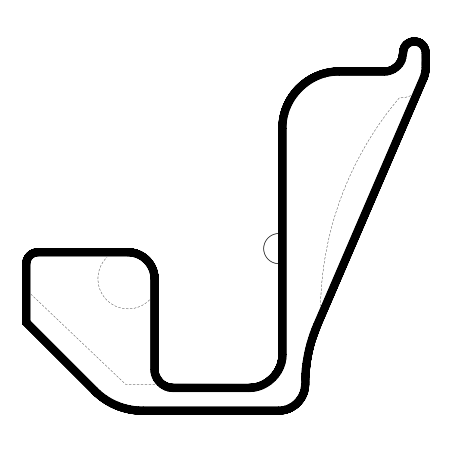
<?xml version="1.0" encoding="UTF-8"?>
<svg xmlns="http://www.w3.org/2000/svg" width="452" height="452" viewBox="0 0 452 452"><rect width="100%" height="100%" fill="white"/><g stroke="black" fill="none" stroke-linecap="round" stroke-linejoin="round"><path stroke-width="0.34" stroke-dasharray="2.26 1.69" d="M154.996 384.2L125.486 384.2L31.109 294.371M149.601 299.817A30.131 30.131 0 0 1 106.762 300.038A30.131 30.131 0 0 1 106.988 257.205M410.8 95.643A30.131 30.131 0 0 1 399.269 97.937A331.565 331.565 0 0 0 320.558 305.789"/><path stroke-width="0.68" d="M420.066 76.631L427.106 79.332L320.767 326.378A146.239 146.239 0 0 0 308.869 384.2A30.131 30.131 0 0 1 278.737 414.331L143.137 414.331L143.205 406.8L278.488 406.8C290.772 407.162 301.727 396.167 301.337 383.889C301.377 363.176 305.665 342.497 313.835 323.468L420.066 76.631C423.145 69.218 421.405 60.992 421.869 53.229C421.789 51.104 421.123 49.002 419.614 47.454C416.332 44.047 410.156 44.861 407.868 49.002C406.082 54.833 406.585 61.619 402.144 66.501C397.969 71.924 391.296 75.286 384.449 75.337L339.249 75.337C310.886 74.631 285.568 99.948 286.269 128.311L286.269 354.311C286.579 374.267 268.804 392.042 248.849 391.731L173.02 391.731C161.121 391.873 150.527 381.279 150.669 369.38L150.669 278.833C151.024 266.686 140.12 255.775 127.972 256.131L37.917 256.131C33.714 255.939 29.945 259.708 30.137 263.911L30.137 320.813L96.971 387.647C108.875 400.054 126.012 407.156 143.205 406.8M127.972 256.131L128.069 248.6C144.171 248.199 158.607 262.629 158.2 278.731L158.313 371.103L150.849 372.086M308.722 384.194C308.733 364.363 312.812 344.548 320.649 326.333L427.044 79.309C430.711 70.936 428.993 61.568 429.4 52.737C429.259 48.765 427.705 44.98 424.976 42.092C419.315 36.363 409.354 36.363 403.692 42.092C398.116 46.81 400.608 54.562 397.302 60.302C395.308 63.732 391.946 66.308 388.115 67.348M91.705 393.014C104.977 406.777 124.023 414.665 143.137 414.314L278.731 414.269C293.416 414.608 306.908 402.681 308.592 388.127C308.744 370.324 311.016 352.407 317.112 335.587M22.6 293.806L22.73 261.702M173.02 391.731L173.269 384.2A15.069 15.069 0 0 1 158.2 369.131L150.669 369.38M129.249 256.165L129.645 248.656L35.714 248.792M138.368 414.23L138.758 406.715M106.7 404.709L98.824 399.353L95.174 396.285L22.668 323.903L22.668 263.669C22.447 255.612 29.623 248.436 37.669 248.617L131.221 248.764L137.38 250.075L141.742 251.9L138.329 258.6M421.869 53.229L429.4 52.737A15.069 15.069 0 0 0 414.331 37.669A15.069 15.069 0 0 0 399.269 52.737A15.069 15.069 0 0 1 384.2 67.8L339 67.8C306.801 67.162 278.07 95.852 278.748 128.069L278.748 354.069C279.082 370.194 264.759 384.618 248.606 384.262L171.297 384.132M279.313 120.209L278.799 128.069L278.878 354.069C279.217 370.25 264.787 384.68 248.606 384.341L173.263 384.341C165.138 384.511 157.889 377.262 158.059 369.137L158.019 277.161M308.801 384.194L308.546 388.121L301.122 387.144M22.611 293.32L22.707 292.427M302.744 363.431L310.191 364.448L309.185 374.301L301.687 373.793M130.43 256.261L131.216 248.781L129.645 248.707M128.91 413.038L133.622 413.766L134.521 406.348M170.319 391.556L171.302 384.087L167.5 383.064L164.613 390.025M419.614 47.454L424.976 42.092C419.275 36.459 409.382 36.392 403.726 42.126C399.585 45.923 399.574 51.562 398.896 56.669C397.229 63.173 390.912 68.02 384.206 67.947L339.006 67.947C325.864 68.032 312.88 72.439 302.399 80.371M399.41 52.748C399.5 47.494 402.365 42.516 406.873 39.816M131.605 256.414L132.781 248.984L134.329 249.272L132.769 256.629M128.905 413.083L130.312 405.693M30.725 260.787L23.764 257.906L23.182 259.781L22.747 261.702L30.216 262.685M22.877 261.719L24.747 256.205L28.589 251.826M279.392 120.221C281.195 107.203 287.257 94.909 296.489 85.558M277.771 361.882L278.539 358.007M308.467 388.115L306.439 395.675L302.524 402.455M22.707 292.433L22.792 292.026M124.249 412.032L126.159 404.755M133.916 256.905L135.866 249.64M167.415 390.98L169.364 383.703M416.264 45.522L418.23 38.2M135.052 257.239L137.374 250.092M320.728 325.016A331.565 331.565 0 0 0 320.779 326.389L315.592 340.305L308.422 338.051M119.684 410.665L122.08 403.534M307.778 391.98L304.772 399.235M426.97 79.281C428.423 75.625 429.197 71.732 429.253 67.794C428.586 60.353 430.914 52.2 427.253 45.273C423.925 39.578 416.851 36.652 410.472 38.324M427.044 79.309L428.31 75.586L421.083 73.648M136.165 257.634L138.86 250.617L137.363 250.137M115.215 408.992L118.096 402.043M137.261 258.092L140.318 251.222C147.019 254.222 152.669 259.714 155.539 266.505M276.5 365.623L274.754 369.165L281.234 372.906M110.876 407.015L114.22 400.28M139.369 259.165L143.126 252.651M161.963 388.72L165.726 382.194M418.066 46.268L421.857 39.703M106.678 404.749L110.469 398.257M140.374 259.781L144.47 253.476M102.644 402.207L106.87 395.986M141.352 260.454L145.77 254.369M159.499 387.076L164.087 381.098M98.79 399.393L103.435 393.472M142.29 261.171L147.024 255.329L148.222 256.352L143.188 261.94M291.241 91.417L296.433 85.501L302.354 80.309L306.908 86.247M302.591 402.5L297.037 408.054L292.484 402.116M95.14 396.325L100.174 390.731M37.917 256.131L37.669 248.6A15.069 15.069 0 0 0 22.606 263.669L22.606 323.931L91.694 393.025L96.971 387.647M144.047 262.753L149.363 257.437M157.279 385.127L162.601 379.799L159.336 374.906L152.375 377.787M144.86 263.612L150.448 258.578M395.506 72.32L391.743 65.794L394.867 63.399L400.189 68.727M299.942 405.404C294.354 410.947 286.602 414.156 278.731 414.185M145.629 264.51L151.476 259.781M155.324 382.9L161.302 378.313M146.352 265.448L152.437 261.03L151.437 259.81M28.538 251.764L30.171 250.674L33.911 257.154M147.019 266.426L153.33 262.329M420.801 49.002L427.366 45.211M147.64 267.431L154.149 263.674L156.714 269.426L157.771 274.031M153.686 380.443L160.206 376.674M148.205 268.477L154.906 265.058M30.211 250.741L35.725 248.871M290.24 411.975L293.772 410.241L290.026 403.755M148.714 269.545L155.584 266.482L157.545 272.466L158.2 278.731L150.669 278.833M22.606 323.931L30.137 320.813M149.166 270.635L156.189 267.94M149.561 271.748L156.714 269.426M421.546 50.805L428.869 48.839M149.894 272.884L157.16 270.94M151.426 374.985L158.703 373.036M150.171 274.036L157.528 272.471M170.46 384.2L248.6 384.217L256.403 383.189L258.352 390.466M150.386 275.2L157.816 274.019L158.019 275.584L158.098 277.161L150.635 277.551M150.544 276.37L158.019 275.584M386.177 67.738L339.006 67.868L331.141 68.382L332.118 75.8M37.674 248.747L128.069 248.747C136.498 248.679 144.691 252.487 150.414 258.612M143.137 414.185C127.249 414.444 111.373 409.1 98.869 399.291M143.137 414.269L133.622 413.766M421.869 67.557L429.4 67.8A30.131 30.131 0 0 1 425.36 82.869M286.269 128.311L278.737 128.069A60.269 60.269 0 0 1 339 67.8L339.249 75.337M22.668 263.669L30.137 263.911M286.269 354.311L278.737 354.063A30.131 30.131 0 0 1 248.6 384.2L248.849 391.731M301.422 378.991L308.936 379.245M301.337 383.889L308.869 384.2M171.302 384.087L173.269 384.217M399.269 52.737L406.766 53.472M302.128 368.6L309.609 369.363M399.156 54.703L406.625 55.686M421.659 70.749L429.129 71.732M279.268 120.204L286.737 121.187M131.21 248.832L132.775 249.035M278.494 358.001L285.963 358.984M303.535 358.283L310.942 359.549M304.495 353.165L311.863 354.684M305.637 348.085L312.942 349.848M399.794 48.839L407.122 50.805M406.049 58.59L398.771 56.641L398.133 58.506L405.094 61.387M280.805 112.475L288.082 114.424M23.131 259.77L30.408 261.719M277.726 361.871L285.003 363.82M300.546 390.042L307.823 391.991M306.942 343.04L314.185 345.057M169.353 383.748L164.059 381.138L161.262 378.341M310.066 333.107L317.157 335.604M115.232 408.947L119.695 410.619M311.88 328.225L318.886 330.96M283.336 105.011L290.297 107.892M276.454 365.606L283.415 368.487M299.597 392.839L306.558 395.726M313.835 323.468L320.779 326.389M401.297 45.211L407.868 49.002M397.263 60.274L403.789 64.043M286.822 97.943L293.348 101.711M298.292 395.489L304.817 399.257M24.634 256.143L31.16 259.906M143.103 252.691L144.448 253.515M396.167 61.918L402.144 66.501M291.201 91.389L297.179 95.977M272.522 372.42L278.5 377.008M296.653 397.946L302.625 402.534M25.73 254.504L31.708 259.092M148.188 256.386C152.753 260.691 156.121 266.33 157.403 272.499M95.225 396.229L22.747 323.875M403.692 42.092L409.054 47.454M296.399 85.462L301.727 90.79M275.245 380.708L269.923 375.386L266.957 377.985L271.539 383.963M294.704 400.167L300.032 405.495M27.03 253.024L32.358 258.352M393.381 64.698L397.969 70.676M28.51 251.724L33.092 257.702M406.806 39.703L410.597 46.268M308.874 75.891L312.643 82.411M263.674 380.177L267.443 386.697M160.166 376.697L158.652 373.047L158.138 369.131L158.138 278.731M30.911 250.238L31.086 250.594M389.974 66.67L392.856 73.631M315.942 72.405L318.829 79.366M287.376 405.065L290.257 412.021M260.137 381.917L263.024 388.878M31.911 249.764L34.793 256.719M410.439 38.2L412.399 45.522M390.053 74.58L388.104 67.303L386.172 67.687L387.155 75.156M323.406 69.868L325.355 77.145M284.579 406.015L286.528 413.292M33.776 249.131L35.725 256.403M281.681 406.591L282.664 414.06M252.538 383.957L253.521 391.426M157.686 274.042L157.895 275.596M35.708 248.747L36.691 256.216M384.2 67.8L384.449 75.337M278.488 406.8L278.737 414.331M429.338 52.737L429.338 67.8M414.331 37.669L414.331 45.268M124.921 248.764A30.131 30.131 0 0 1 158.036 281.884M278.737 263.669A15.069 15.069 0 0 1 263.669 248.6A15.069 15.069 0 0 1 278.737 233.531M143.137 414.331A70.094 70.094 0 0 1 91.694 393.025M301.913 379.008C304.106 393.025 293.218 407.811 278.505 407.292L143.199 407.292C125.882 407.647 108.621 400.495 96.626 388.002L29.646 321.016L29.646 263.895C29.453 259.442 33.442 255.448 37.9 255.64L127.978 255.64C140.386 255.284 151.522 266.42 151.16 278.827L151.16 369.363C151.019 381.013 161.387 391.387 173.037 391.24L248.832 391.24C268.533 391.556 286.088 374.002 285.777 354.295L285.777 128.3C285.076 99.683 310.614 74.139 339.232 74.84L384.432 74.84C391.133 74.8 397.664 71.506 401.749 66.201C406.201 61.331 405.568 54.539 407.433 48.754C409.879 44.336 416.462 43.471 419.964 47.104C424.79 52.703 421.236 60.992 422.36 67.568C422.321 70.738 421.705 73.868 420.529 76.806L314.287 323.66C306.784 341.136 302.569 360.001 301.913 379.008M302.405 379.025C304.608 393.302 293.484 408.297 278.522 407.783L143.194 407.783C125.752 408.133 108.367 400.935 96.287 388.353L29.154 321.219L29.154 263.883C28.962 259.171 33.177 254.962 37.883 255.148L127.984 255.148C140.645 254.787 152.013 266.155 151.652 278.816L151.652 369.346C151.505 380.748 161.658 390.895 173.054 390.748L248.815 390.748C268.268 391.065 285.602 373.731 285.285 354.278L285.285 128.283C284.585 99.417 310.349 73.653 339.215 74.354L384.415 74.354C390.974 74.309 397.364 71.094 401.359 65.902C405.811 61.048 405.054 54.246 407.009 48.505C409.602 43.816 416.597 42.895 420.315 46.754C425.292 52.432 421.756 60.873 422.852 67.585C422.806 70.806 422.185 73.992 420.987 76.981L314.739 323.847C307.258 341.266 303.055 360.08 302.405 379.025M302.891 379.042C305.111 393.568 293.738 408.783 278.534 408.269L143.194 408.269C125.628 408.619 108.113 401.37 95.943 388.697L28.668 321.423L28.668 263.866C28.476 258.911 32.911 254.476 37.866 254.662L127.989 254.662C140.911 254.301 152.505 265.895 152.138 278.811L152.138 369.329C151.991 380.482 161.918 390.409 173.071 390.262L248.798 390.262C268.002 390.579 285.116 373.471 284.8 354.266L284.8 128.266C284.099 99.152 310.083 73.167 339.198 73.862L384.398 73.862C390.81 73.829 397.065 70.681 400.975 65.608C405.421 60.766 404.551 53.957 406.58 48.262C409.326 43.296 416.727 42.324 420.665 46.403C425.79 52.166 422.27 60.76 423.338 67.602C423.292 70.879 422.66 74.117 421.439 77.156L315.191 324.039C307.733 341.401 303.541 360.154 302.891 379.042M303.371 379.058C305.603 393.833 293.998 409.258 278.551 408.749L143.188 408.749C125.498 409.1 107.864 401.8 95.609 389.042L28.188 321.621L28.188 263.849C28.001 258.646 32.651 253.996 37.855 254.182L127.995 254.182C141.165 253.815 152.985 265.635 152.618 278.805L152.618 369.312C152.471 380.222 162.183 389.935 173.088 389.782L248.786 389.782C267.742 390.104 284.636 373.205 284.319 354.249L284.319 128.249C283.624 98.892 309.823 72.687 339.186 73.382L384.381 73.382C390.652 73.348 396.771 70.28 400.591 65.314C405.037 60.489 404.048 53.675 406.162 48.019C409.054 42.787 416.857 41.759 421.004 46.064C426.276 51.907 422.784 60.647 423.818 67.619C423.773 70.947 423.128 74.235 421.891 77.332L315.632 324.225C308.196 341.537 304.021 360.227 303.371 379.058M303.84 379.075C306.083 394.099 294.246 409.727 278.568 409.218L143.182 409.218C125.373 409.574 107.621 402.218 95.276 389.375L27.713 321.813L27.713 263.832C27.532 258.391 32.397 253.527 37.838 253.713L128.001 253.713C141.419 253.34 153.46 265.38 153.092 278.799L153.092 369.301C152.94 379.962 162.437 389.46 173.099 389.308L248.769 389.308C267.488 389.63 284.167 372.951 283.845 354.232L283.845 128.232C283.15 98.632 309.569 72.218 339.169 72.913L384.369 72.913C390.5 72.879 396.483 69.879 400.218 65.026C404.653 60.212 403.557 53.398 405.749 47.782C408.789 42.285 416.987 41.205 421.343 45.725C426.75 51.652 423.281 60.534 424.287 67.636C424.242 71.015 423.586 74.36 422.332 77.495L316.067 324.406C308.654 341.667 304.49 360.3 303.84 379.075M304.303 379.087C306.558 394.353 294.489 410.19 278.585 409.681L143.177 409.681C125.249 410.032 107.384 402.63 94.954 389.703L27.256 322.005L27.256 263.821C27.069 258.143 32.143 253.063 37.821 253.25L128.006 253.25C141.668 252.877 153.923 265.132 153.55 278.794L153.55 369.284C153.397 379.714 162.686 389.002 173.116 388.85L248.753 388.85C267.234 389.172 283.709 372.702 283.387 354.215L283.387 128.221C282.692 98.383 309.315 71.761 339.153 72.45L384.353 72.45C390.347 72.422 396.195 69.489 399.851 64.743C404.28 59.946 403.082 53.121 405.348 47.545C408.529 41.793 417.111 40.663 421.671 45.398C427.213 51.398 423.773 60.427 424.75 67.647C424.705 71.083 424.032 74.473 422.761 77.665L316.49 324.587C309.1 341.791 304.947 360.374 304.303 379.087M304.75 379.104C307.015 394.602 294.732 410.636 278.596 410.128L143.177 410.128C125.131 410.484 107.147 403.031 94.637 390.025L26.804 322.191L26.804 263.804C26.623 257.894 31.9 252.617 37.81 252.804L128.012 252.804C141.911 252.425 154.375 264.889 154.002 278.788L154.002 369.267C153.844 379.471 162.935 388.556 173.133 388.398L248.741 388.398C266.991 388.726 283.263 372.454 282.935 354.204L282.935 128.204C282.246 98.14 309.072 71.309 339.136 72.004L384.336 72.004C390.2 71.975 395.924 69.111 399.495 64.472C403.907 59.681 402.613 52.856 404.958 47.319C408.275 41.318 417.23 40.138 421.993 45.076C427.66 51.155 424.253 60.319 425.196 67.664C425.151 71.145 424.473 74.591 423.179 77.823L316.908 324.756C309.535 341.915 305.394 360.442 304.75 379.104M305.185 379.121C307.456 394.839 294.964 411.066 278.613 410.563L143.171 410.563C125.018 410.919 106.921 403.421 94.332 390.336L26.369 322.372L26.369 263.787C26.188 257.663 31.663 252.182 37.793 252.369L128.018 252.369C142.143 251.99 154.816 264.657 154.437 278.782L154.437 369.256C154.279 379.234 163.166 388.121 173.144 387.963L248.724 387.963C266.753 388.291 282.828 372.222 282.5 354.187L282.5 128.193C281.811 97.903 308.835 70.879 339.124 71.569L384.324 71.569C390.059 71.546 395.653 68.744 399.15 64.207C403.551 59.427 402.167 52.601 404.574 47.104C408.032 40.855 417.349 39.629 422.298 44.765C428.095 50.918 424.722 60.212 425.631 67.676C425.586 71.207 424.897 74.699 423.586 77.981L317.31 324.926C309.959 342.034 305.829 360.51 305.185 379.121M305.603 379.132C307.885 395.071 295.184 411.484 278.624 410.981L143.165 410.981C124.905 411.337 106.706 403.794 94.039 390.635L25.95 322.547L25.95 263.776C25.77 257.431 31.437 251.77 37.782 251.95L128.023 251.95C142.369 251.566 155.234 264.431 154.855 278.777L154.855 369.239C154.697 379.008 163.398 387.703 173.161 387.545L248.713 387.545C266.527 387.872 282.41 371.99 282.082 354.176L282.082 128.176C281.393 97.677 308.609 70.461 339.113 71.15L384.307 71.15C389.918 71.128 395.398 68.393 398.817 63.947C403.201 59.184 401.732 52.353 404.212 46.889C407.794 40.409 417.462 39.138 422.597 44.471C428.507 50.692 425.168 60.11 426.05 67.693C426.004 71.269 425.304 74.806 423.976 78.134L317.694 325.09C310.366 342.153 306.247 360.577 305.603 379.132M306.004 379.149C308.292 395.291 295.399 411.885 278.641 411.382L143.165 411.382C124.797 411.738 106.497 404.156 93.762 390.923L25.549 322.711L25.549 263.765C25.374 257.216 31.222 251.368 37.765 251.549L128.029 251.549C142.583 251.165 155.641 264.217 155.256 278.771L155.256 369.227C155.098 378.787 163.613 387.307 173.172 387.144L248.696 387.144C266.313 387.477 282.008 371.776 281.681 354.165L281.681 128.165C280.997 97.457 308.388 70.06 339.096 70.749L384.296 70.749C389.788 70.727 395.15 68.054 398.494 63.704C402.868 58.946 401.319 52.116 403.862 46.686C407.568 39.985 417.569 38.669 422.886 44.183C428.903 50.477 425.598 60.014 426.451 67.704C426.405 71.326 425.694 74.908 424.355 78.275L318.061 325.242C310.75 342.26 306.642 360.639 306.004 379.149M306.388 379.16C308.682 395.506 295.602 412.264 278.652 411.766L143.16 411.766C124.695 412.117 106.299 404.495 93.496 391.195L25.171 322.869L25.171 263.748C24.99 257.007 31.013 250.99 37.753 251.165L128.035 251.165C142.792 250.781 156.025 264.013 155.635 278.765L155.635 369.216C155.477 378.578 163.822 386.923 173.184 386.765L248.685 386.765C266.104 387.093 281.63 371.567 281.302 354.148L281.302 128.153C280.613 97.248 308.185 69.681 339.085 70.365L384.285 70.365C389.664 70.348 394.918 67.732 398.195 63.472C402.551 58.72 400.924 51.895 403.529 46.494C407.354 39.578 417.671 38.217 423.157 43.912C429.276 50.274 426.004 59.924 426.835 67.715C426.784 71.382 426.066 75.004 424.71 78.411L318.411 325.395C311.123 342.367 307.021 360.696 306.388 379.16M306.744 379.171C309.049 395.703 295.794 412.619 278.664 412.128L143.154 412.128C124.605 412.478 106.113 404.817 93.242 391.449L24.809 323.016L24.809 263.736C24.634 256.815 30.815 250.628 37.742 250.803L128.04 250.803C142.985 250.419 156.386 263.815 155.996 278.76L155.996 369.205C155.833 378.386 164.014 386.567 173.195 386.403L248.673 386.403C265.906 386.737 281.274 371.369 280.941 354.136L280.941 128.142C280.257 97.056 307.987 69.325 339.073 70.009L384.273 70.009C389.545 69.992 394.698 67.427 397.907 63.252C402.246 58.506 400.557 51.681 403.212 46.313C407.15 39.194 417.767 37.798 423.411 43.658C429.632 50.076 426.394 59.839 427.191 67.727C427.14 71.433 426.417 75.1 425.044 78.541L318.745 325.53C311.468 342.463 307.383 360.752 306.744 379.171M307.083 379.183C309.394 395.89 295.975 412.958 278.675 412.461L143.154 412.461C124.515 412.812 105.937 405.116 93.005 391.692L24.476 323.157L24.476 263.725C24.295 256.629 30.634 250.295 37.731 250.47L128.046 250.47C143.165 250.08 156.725 263.635 156.335 278.76L156.335 369.194C156.172 378.2 164.2 386.228 173.206 386.07L248.662 386.07C265.725 386.398 280.935 371.188 280.602 354.125L280.602 128.131C279.918 96.869 307.806 68.986 339.062 69.67L384.262 69.67C389.432 69.659 394.489 67.145 397.641 63.048C401.958 58.308 400.212 51.483 402.918 46.144C406.958 38.838 417.857 37.403 423.654 43.415C429.959 49.895 426.756 59.754 427.53 67.738C427.479 71.484 426.744 75.185 425.36 78.659L319.055 325.66C311.795 342.559 307.716 360.803 307.083 379.183M307.394 379.194C309.71 396.059 296.139 413.269 278.686 412.772L143.148 412.772C124.43 413.128 105.774 405.399 92.784 391.912L24.159 323.287L24.159 263.719C23.984 256.459 30.465 249.984 37.719 250.154L128.052 250.154C143.335 249.764 157.036 263.471 156.646 278.754L156.646 369.182C156.482 378.03 164.37 385.918 173.218 385.754L248.651 385.754C265.556 386.087 280.624 371.019 280.291 354.114L280.291 128.119C279.607 96.7 307.637 68.676 339.051 69.359L384.251 69.359C389.33 69.348 394.297 66.879 397.393 62.856C401.692 58.122 399.89 51.302 402.647 45.985C406.783 38.505 417.942 37.036 423.874 43.194C430.264 49.731 427.089 59.681 427.841 67.749C427.79 71.529 427.05 75.264 425.654 78.772L319.344 325.785C312.1 342.644 308.027 360.854 307.394 379.194M307.682 379.205C310.004 396.218 296.297 413.552 278.692 413.06L143.148 413.06C124.356 413.411 105.627 405.653 92.587 392.116L23.871 323.406L23.871 263.708C23.702 256.301 30.307 249.696 37.714 249.871L128.052 249.871C143.487 249.476 157.33 263.313 156.934 278.748L156.934 369.171C156.771 377.878 164.528 385.635 173.229 385.466L248.645 385.466C265.397 385.805 280.336 370.86 280.003 354.108L280.003 128.108C279.325 96.547 307.479 68.388 339.045 69.071L384.24 69.071C389.234 69.06 394.121 66.642 397.161 62.681C401.444 57.952 399.596 51.132 402.393 45.844C406.619 38.2 418.021 36.697 424.083 42.985C430.541 49.573 427.4 59.613 428.129 67.76C428.078 71.569 427.326 75.337 425.92 78.88L319.609 325.898C312.377 342.723 308.315 360.899 307.682 379.205M307.942 379.211C310.27 396.364 296.433 413.812 278.703 413.32L143.143 413.32C124.283 413.67 105.491 405.89 92.4 392.302L23.611 323.513L23.611 263.697C23.442 256.16 30.165 249.436 37.702 249.611L128.057 249.611C143.629 249.21 157.59 263.171 157.194 278.748L157.194 369.165C157.025 377.736 164.669 385.375 173.235 385.206L248.634 385.206C265.256 385.545 280.082 370.719 279.743 354.097L279.743 128.102C279.065 96.406 307.337 68.128 339.034 68.811L384.234 68.811C389.149 68.8 393.958 66.421 396.958 62.523C401.218 57.794 399.331 50.98 402.167 45.709C406.472 37.923 418.089 36.392 424.27 42.799C430.796 49.437 427.682 59.545 428.389 67.766C428.338 71.608 427.581 75.405 426.163 78.97L319.852 325.994C312.631 342.797 308.575 360.939 307.942 379.211M308.174 379.222C310.507 396.489 296.557 414.043 278.709 413.557L143.143 413.557C124.221 413.902 105.372 406.094 92.242 392.472L23.38 323.609L23.38 263.691C23.21 256.035 30.041 249.205 37.697 249.374L128.057 249.374C143.753 248.979 157.821 263.047 157.426 278.743L157.426 369.16C157.256 377.606 164.794 385.144 173.246 384.974L248.628 384.974C265.132 385.313 279.85 370.595 279.511 354.091L279.511 128.091C278.833 96.276 307.207 67.896 339.028 68.58L384.228 68.58C389.076 68.568 393.816 66.224 396.771 62.382C401.02 57.658 399.093 50.844 401.964 45.595C406.342 37.674 418.156 36.12 424.434 42.635C431.016 49.308 427.931 59.489 428.62 67.777C428.569 71.642 427.807 75.461 426.383 79.055L320.061 326.084C312.857 342.859 308.801 360.973 308.174 379.222M308.377 379.228C310.71 396.602 296.665 414.247 278.714 413.761L143.143 413.761C124.17 414.105 105.265 406.275 92.095 392.613L23.176 323.694L23.176 263.685C23.007 255.922 29.928 249.001 37.691 249.171L128.063 249.171C143.866 248.775 158.03 262.94 157.629 278.743L157.629 369.148C157.46 377.499 164.907 384.94 173.252 384.771L248.623 384.771C265.019 385.11 279.647 370.482 279.308 354.085L279.308 128.085C278.63 96.169 307.1 67.693 339.017 68.376L384.217 68.376C389.008 68.371 393.692 66.054 396.607 62.257C400.839 57.534 398.884 50.726 401.788 45.488C406.229 37.459 418.207 35.883 424.581 42.488C431.214 49.2 428.151 59.444 428.829 67.783C428.773 71.67 428.004 75.512 426.569 79.128L320.253 326.163C313.055 342.915 309.004 361.007 308.377 379.228M308.552 379.234C310.891 396.698 296.761 414.422 278.72 413.93L143.137 413.93C124.125 414.281 105.175 406.433 91.976 392.737L23.001 323.768L23.001 263.68C22.832 255.832 29.832 248.832 37.685 249.001L128.063 249.001C143.956 248.6 158.206 262.844 157.804 278.737L157.804 369.143C157.635 377.403 164.997 384.765 173.257 384.596L248.617 384.596C264.923 384.934 279.472 370.391 279.133 354.08L279.133 128.08C278.455 96.073 307.004 67.523 339.011 68.201L384.211 68.201C388.952 68.195 393.585 65.907 396.472 62.15C400.692 57.432 398.709 50.624 401.636 45.403C406.128 37.273 418.258 35.68 424.699 42.364C431.383 49.11 428.338 59.398 428.999 67.789C428.942 71.693 428.174 75.557 426.733 79.19L320.411 326.231C313.219 342.966 309.179 361.035 308.552 379.234M308.693 379.239C311.032 396.777 296.834 414.563 278.726 414.077L143.137 414.077C124.085 414.422 105.101 406.563 91.875 392.839L22.86 323.824L22.86 263.674C22.69 255.753 29.759 248.685 37.68 248.854L128.069 248.854C144.035 248.453 158.347 262.77 157.946 278.737L157.946 369.143C157.776 377.324 165.076 384.624 173.263 384.454L248.611 384.454C264.849 384.793 279.33 370.312 278.991 354.074L278.991 128.074C278.313 95.993 306.925 67.382 339.011 68.06L384.211 68.06C388.901 68.054 393.5 65.783 396.359 62.065C400.562 57.342 398.562 50.539 401.512 45.33C406.049 37.12 418.292 35.51 424.807 42.262C431.519 49.031 428.49 59.365 429.146 67.794C429.089 71.715 428.315 75.597 426.869 79.241L320.541 326.287C313.36 343.006 309.321 361.052 308.693 379.239"/></g></svg>
